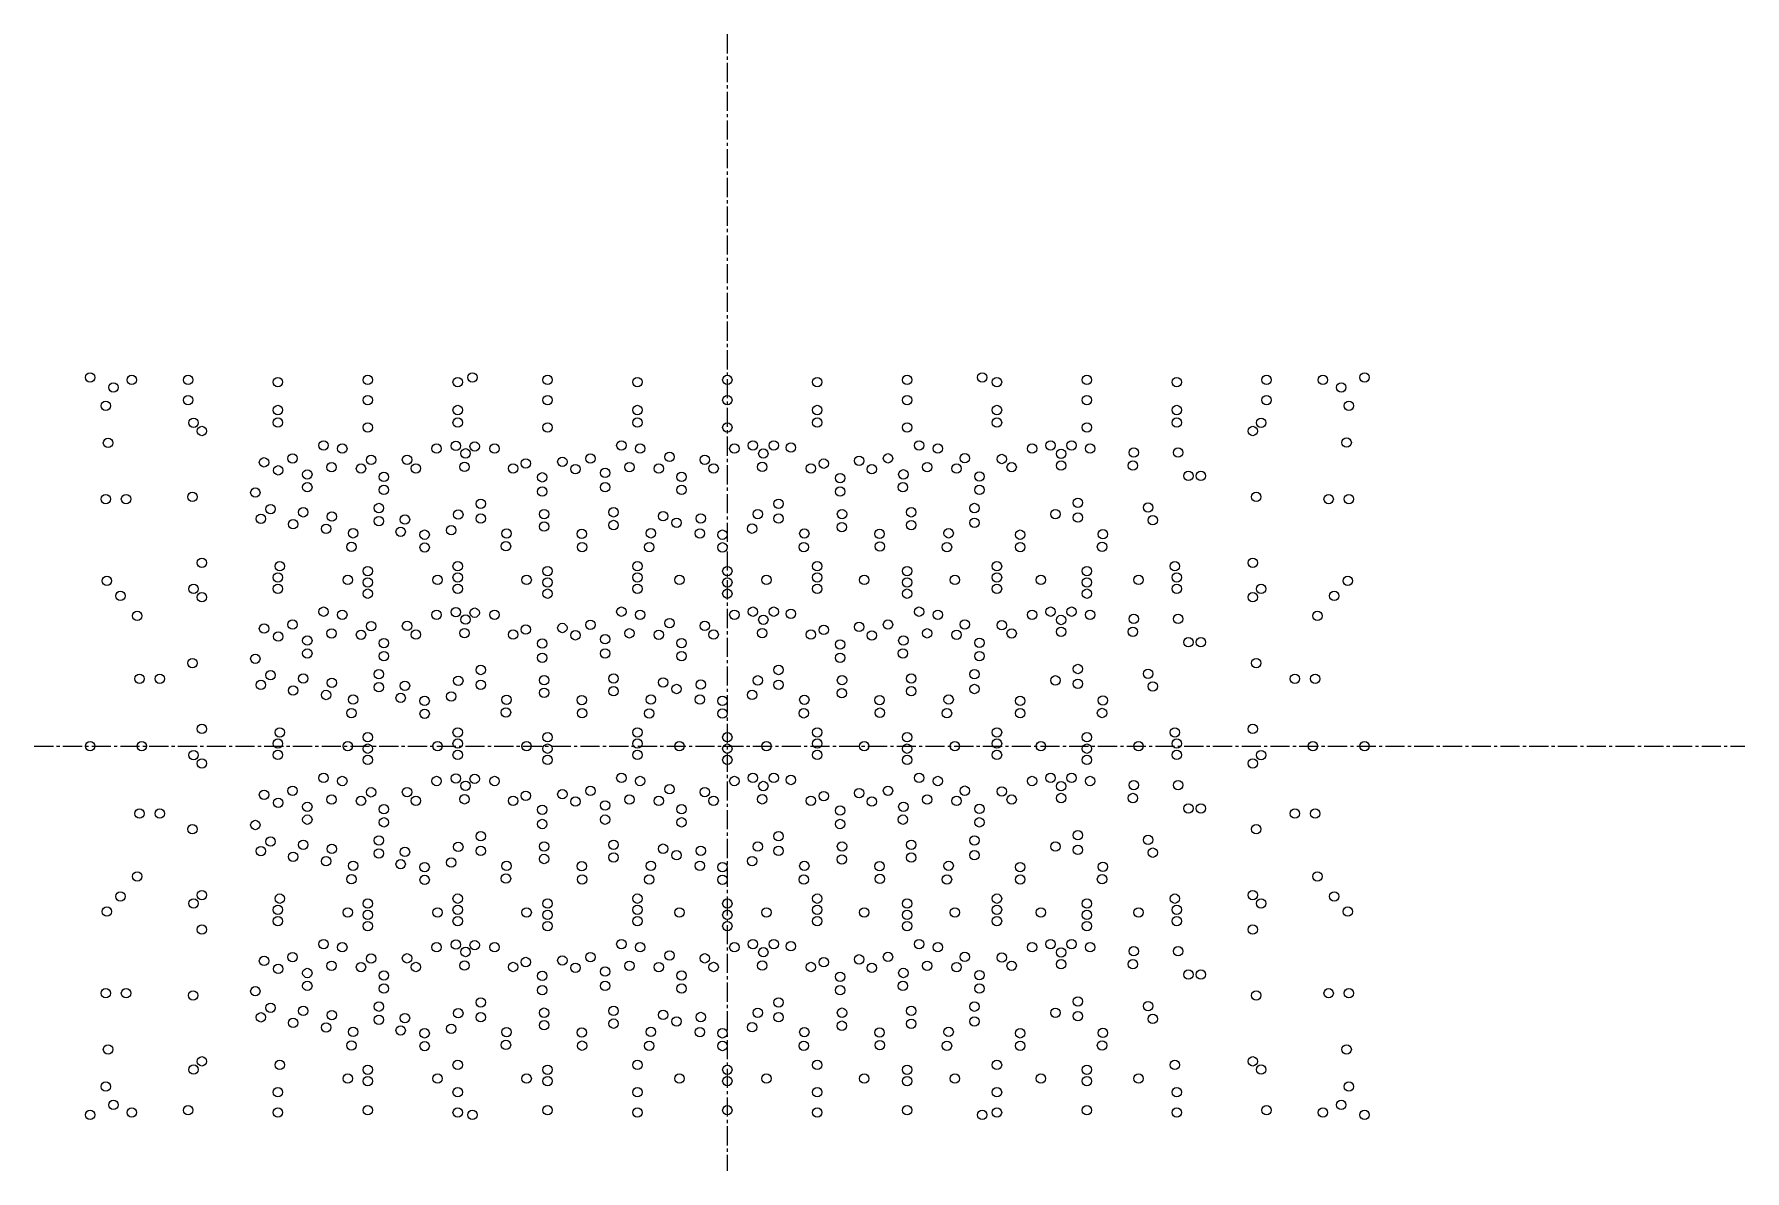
# Model space of a CAD drawing. Extents: x -810 to -45, y -190 to 319.
import ezdxf

# ---------------------------------------------------------------- set-up
doc = ezdxf.new("R2010")
doc.units = 0
doc.header["$LTSCALE"] = 0.45
doc.header["$MEASUREMENT"] = 0
doc.linetypes.add('CENTER2', pattern=[28.575, 19.05, -3.175, 3.175, -3.175])
for name, color, linetype in [('ANA 10', 7, 'CONTINUOUS'), ('ANA 12', 6, 'CONTINUOUS'), ('ANA 21', 30, 'CONTINUOUS'), ('ANA 28.3', 4, 'CONTINUOUS'), ('ANA 30.5 Φ9.5x7° U15.1', 5, 'CONTINUOUS'), ('ANA 45.6', 31, 'CONTINUOUS'), ('ANA NEJI', 1, 'CONTINUOUS'), ('CENTER', 243, 'CENTER2')]:
    doc.layers.add(name, color=color, linetype=linetype)

msp = doc.modelspace()

# ---------------------------------------------------------------- linework, layer by layer
at = {"layer": 'ANA 10'}
for centre in [(-774.59, 160.52), (-766.39, 163.91), (-741.2, 163.91), (-701, 162.91), (-660.8, 163.91), (-620.6, 162.91), (-580.4, 163.91), (-540.2, 162.91), (-500, 163.91), (-459.8, 162.91), (-419.6, 163.91), (-379.4, 162.91), (-339.2, 163.91), (-299, 162.91), (-258.8, 163.91), (-233.61, 163.91), (-225.41, 160.52), (-777.99, 152.31), (-222.01, 152.31), (-776.99, 135.67), (-223.01, 135.85), (-700.85, 123.42), (-677, 124.83), (-663.84, 124.23), (-639.3, 124.3), (-617.55, 124.96), (-595.79, 124.3), (-567.96, 123.97), (-543.79, 124.86), (-530.66, 124.23), (-506.12, 124.3), (-484.37, 124.96), (-462.61, 124.3), (-435.37, 123.93), (-410.62, 124.86), (-397.49, 124.23), (-372.83, 124.84), (-350.71, 125.54), (-318.6, 125.54), (-293.75, 120.9), (-687.85, 115.86), (-653.62, 114.66), (-582.77, 113.91), (-554.67, 115.86), (-520.44, 114.66), (-449.59, 113.91), (-421.5, 115.86), (-387.27, 114.66), (-777.99, 110.55), (-704.31, 106.08), (-655.86, 106.56), (-610.25, 108.46), (-477.07, 108.46), (-389.51, 106.56), (-343.2, 108.9), (-311.84, 106.79), (-222.01, 110.55), (-689.66, 104.64), (-676.89, 102.76), (-644.17, 101.41), (-620.32, 103.64), (-581.97, 103.86), (-550.89, 104.64), (-528.71, 102.87), (-511.87, 101.92), (-486.41, 103.82), (-448.71, 103.86), (-417.72, 104.64), (-353.24, 103.82), (-667.36, 95.24), (-635.38, 94.63), (-598.74, 95.16), (-565.08, 94.99), (-534.18, 95.24), (-502.2, 94.63), (-465.56, 95.16), (-431.9, 94.99), (-401.01, 95.24), (-369.03, 94.63), (-332, 94.81), (-777.48, 73.98), (-771.45, 67.24), (-228.55, 67.24), (-222.52, 73.98), (-763.94, 58.27), (-236.06, 58.27), (-700.85, 49.05), (-677, 50.46), (-663.84, 49.86), (-639.3, 49.93), (-617.55, 50.59), (-595.79, 49.93), (-567.96, 49.6), (-543.79, 50.49), (-530.66, 49.86), (-506.12, 49.93), (-484.37, 50.59), (-462.61, 49.93), (-435.37, 49.56), (-410.62, 50.49), (-397.49, 49.86), (-372.83, 50.47), (-350.71, 51.17), (-318.6, 51.17), (-293.75, 46.53), (-687.85, 41.49), (-653.62, 40.29), (-582.77, 39.54), (-554.67, 41.49), (-520.44, 40.29), (-449.59, 39.54), (-421.5, 41.49), (-387.27, 40.29), (-762.91, 30.15), (-704.31, 31.71), (-689.66, 30.28), (-655.86, 32.19), (-620.32, 29.27), (-610.25, 34.09), (-581.97, 29.49), (-550.89, 30.28), (-528.71, 28.5), (-486.41, 29.45), (-477.07, 34.09), (-448.71, 29.49), (-417.72, 30.28), (-389.51, 32.19), (-353.24, 29.45), (-343.2, 34.53), (-311.84, 32.42), (-237.09, 30.15), (-676.89, 28.39), (-667.36, 20.87), (-644.17, 27.04), (-534.18, 20.87), (-511.87, 27.55), (-401.01, 20.87), (-635.38, 20.26), (-598.74, 20.79), (-565.08, 20.62), (-502.2, 20.26), (-465.56, 20.79), (-431.9, 20.62), (-369.03, 20.26), (-332, 20.44), (-761.91, 0), (-238.09, 0), (-677, -23.91), (-663.84, -24.51), (-639.3, -24.44), (-617.55, -23.78), (-595.79, -24.44), (-567.96, -24.77), (-543.79, -23.88), (-530.66, -24.51), (-506.12, -24.44), (-484.37, -23.78), (-462.61, -24.44), (-435.37, -24.81), (-410.62, -23.88), (-397.49, -24.51), (-372.83, -23.9), (-350.71, -23.2), (-318.6, -23.2), (-762.91, -30.15), (-700.85, -25.32), (-293.75, -27.84), (-237.09, -30.15), (-687.85, -32.88), (-653.62, -34.08), (-610.25, -40.28), (-582.77, -34.83), (-554.67, -32.88), (-520.44, -34.08), (-477.07, -40.28), (-449.59, -34.83), (-421.5, -32.88), (-387.27, -34.08), (-343.2, -39.84), (-704.31, -42.66), (-689.66, -44.09), (-676.89, -45.98), (-655.86, -42.18), (-644.17, -47.33), (-620.32, -45.1), (-581.97, -44.88), (-550.89, -44.09), (-528.71, -45.87), (-511.87, -46.82), (-486.41, -44.92), (-448.71, -44.88), (-417.72, -44.09), (-389.51, -42.18), (-353.24, -44.92), (-311.84, -41.95), (-667.36, -53.5), (-635.38, -54.11), (-598.74, -53.58), (-565.08, -53.75), (-534.18, -53.5), (-502.2, -54.11), (-465.56, -53.58), (-431.9, -53.75), (-401.01, -53.5), (-369.03, -54.11), (-332, -53.93), (-763.94, -58.27), (-236.06, -58.27), (-771.45, -67.24), (-228.55, -67.24), (-777.48, -73.98), (-222.52, -73.98), (-700.85, -99.69), (-677, -98.28), (-663.84, -98.88), (-639.3, -98.81), (-617.55, -98.15), (-595.79, -98.81), (-567.96, -99.14), (-543.79, -98.25), (-530.66, -98.88), (-506.12, -98.81), (-484.37, -98.15), (-462.61, -98.81), (-435.37, -99.18), (-410.62, -98.25), (-397.49, -98.88), (-372.83, -98.27), (-350.71, -97.57), (-318.6, -97.57), (-687.85, -107.25), (-653.62, -108.45), (-582.77, -109.19), (-554.67, -107.25), (-520.44, -108.45), (-449.59, -109.19), (-421.5, -107.25), (-387.27, -108.45), (-293.75, -102.21), (-777.99, -110.55), (-655.86, -116.55), (-610.25, -114.65), (-477.07, -114.65), (-389.51, -116.55), (-343.2, -114.21), (-311.84, -116.32), (-222.01, -110.55), (-704.31, -117.03), (-689.66, -118.47), (-676.89, -120.35), (-644.17, -121.7), (-620.32, -119.47), (-581.97, -119.25), (-550.89, -118.47), (-528.71, -120.24), (-511.87, -121.19), (-486.41, -119.29), (-448.71, -119.25), (-417.72, -118.47), (-353.24, -119.29), (-667.36, -127.87), (-635.38, -128.48), (-598.74, -127.95), (-565.08, -128.12), (-534.18, -127.87), (-502.2, -128.48), (-465.56, -127.95), (-431.9, -128.12), (-401.01, -127.87), (-369.03, -128.48), (-332, -128.3), (-776.99, -135.67), (-223.01, -135.67), (-777.99, -152.31), (-222.01, -152.31), (-774.59, -160.52), (-225.41, -160.52), (-766.39, -163.91), (-741.2, -162.91), (-701, -163.91), (-660.8, -162.91), (-620.6, -163.91), (-580.4, -162.91), (-540.2, -163.91), (-500, -162.91), (-459.8, -163.91), (-419.6, -162.91), (-379.4, -163.91), (-339.2, -162.91), (-299, -163.91), (-258.8, -162.91), (-233.61, -163.91)]:
    msp.add_circle(centre, 2.1, dxfattribs=at)
at = {"layer": 'ANA 12'}
for centre in [(-741.2, 154.87), (-660.8, 154.87), (-580.4, 154.87), (-500, 154.87), (-419.6, 154.87), (-339.2, 154.87), (-258.8, 154.87), (-768.94, 110.55), (-231.05, 110.55), (-753.87, 30.15), (-246.13, 30.15), (-753.87, -30.15), (-246.13, -30.15), (-768.94, -110.55), (-231.05, -110.55), (-701, -154.87), (-620.6, -154.87), (-540.2, -154.87), (-459.8, -154.87), (-379.4, -154.87), (-299, -154.87)]:
    msp.add_circle(centre, 2.1, dxfattribs=at)
at = {"layer": 'ANA 21'}
for centre in [(-694.46, 128.76), (-680.58, 134.55), (-672.2, 133.15), (-659.35, 128.09), (-643.26, 128.18), (-630.04, 133.15), (-621.42, 134.33), (-617.08, 131.02), (-613, 134.1), (-604.12, 133.15), (-561.23, 128.71), (-547.4, 134.55), (-539.02, 133.15), (-525.81, 129.45), (-510.08, 128.18), (-496.86, 133.15), (-488.58, 134.55), (-483.9, 130.91), (-479.22, 134.55), (-471.58, 133.61), (-428.14, 128.79), (-414.23, 134.55), (-405.85, 133.15), (-393.82, 128.82), (-377.26, 128.49), (-363.69, 133.15), (-355.41, 134.55), (-350.73, 130.83), (-346.05, 134.55), (-337.77, 133.15), (-318.23, 131.34), (-298.39, 131.34), (-707.22, 127), (-687.85, 121.61), (-653.62, 120.5), (-590.18, 126.53), (-573.79, 127.25), (-554.67, 122.24), (-520.44, 120.5), (-456.87, 126.41), (-441.05, 127.72), (-421.27, 121.62), (-387.27, 120.66), (-288.22, 120.9), (-711.1, 113.47), (-582.77, 120.29), (-449.59, 119.92), (-708.62, 101.78), (-694.21, 99.28), (-655.86, 100.72), (-610.25, 101.85), (-581.97, 98.26), (-550.89, 98.95), (-522.68, 99.95), (-477.07, 101.85), (-448.79, 98.04), (-417.72, 98.92), (-389.51, 99.95), (-343.2, 102.3), (-309.72, 101.09), (-679.44, 97.27), (-646.1, 95.94), (-623.51, 96.64), (-512.24, 95.2), (-488.91, 97.33), (-668.11, 89.19), (-635.37, 88.9), (-599, 89.47), (-564.95, 89.1), (-534.93, 89.05), (-502.19, 88.96), (-465.82, 89.07), (-431.77, 89.35), (-401.76, 89.08), (-369.02, 89.08), (-332.42, 89.21), (-680.58, 60.18), (-621.42, 59.96), (-613, 59.73), (-547.4, 60.18), (-488.58, 60.18), (-479.22, 60.18), (-471.58, 59.24), (-414.23, 60.18), (-355.41, 60.18), (-346.05, 60.18), (-707.22, 52.63), (-694.46, 54.39), (-672.2, 58.78), (-659.35, 53.72), (-643.26, 53.81), (-630.04, 58.78), (-617.08, 56.65), (-604.12, 58.78), (-590.18, 52.16), (-573.79, 52.88), (-561.23, 54.34), (-539.02, 58.78), (-525.81, 55.08), (-510.08, 53.81), (-496.86, 58.78), (-483.9, 56.54), (-456.87, 52.04), (-441.05, 53.35), (-428.14, 54.42), (-405.85, 58.78), (-393.82, 54.45), (-377.26, 54.12), (-363.69, 58.78), (-350.73, 56.46), (-337.77, 58.78), (-318.23, 56.97), (-298.39, 56.97), (-687.85, 47.24), (-653.62, 46.13), (-582.77, 45.92), (-554.67, 47.87), (-520.44, 46.13), (-449.59, 45.55), (-421.27, 47.25), (-387.27, 46.29), (-288.22, 46.53), (-711.1, 39.1), (-708.62, 27.41), (-694.21, 24.91), (-679.44, 22.9), (-655.86, 26.35), (-646.1, 21.57), (-623.51, 22.27), (-610.25, 27.48), (-581.97, 23.89), (-550.89, 24.58), (-522.68, 25.58), (-488.91, 22.96), (-477.07, 27.48), (-448.79, 23.67), (-417.72, 24.55), (-389.51, 25.58), (-343.2, 27.93), (-309.72, 26.72), (-668.11, 14.82), (-635.37, 14.53), (-599, 15.1), (-564.95, 14.73), (-534.93, 14.68), (-512.24, 20.83), (-502.19, 14.59), (-465.82, 14.7), (-431.77, 14.98), (-401.76, 14.71), (-369.02, 14.71), (-332.42, 14.84), (-680.58, -14.19), (-672.2, -15.59), (-630.04, -15.59), (-621.42, -14.41), (-613, -14.64), (-604.12, -15.59), (-547.4, -14.19), (-539.02, -15.59), (-496.86, -15.59), (-488.58, -14.19), (-479.22, -14.19), (-471.58, -15.13), (-414.23, -14.19), (-405.85, -15.59), (-363.69, -15.59), (-355.41, -14.19), (-346.05, -14.19), (-337.77, -15.59), (-318.23, -17.4), (-298.39, -17.4), (-707.22, -21.74), (-694.46, -19.98), (-659.35, -20.65), (-643.26, -20.56), (-617.08, -17.72), (-590.18, -22.21), (-573.79, -21.49), (-561.23, -20.03), (-525.81, -19.29), (-510.08, -20.56), (-483.9, -17.83), (-456.87, -22.33), (-441.05, -21.02), (-428.14, -19.95), (-393.82, -19.92), (-377.26, -20.25), (-350.73, -17.91), (-687.85, -27.13), (-653.62, -28.24), (-582.77, -28.45), (-554.67, -26.5), (-520.44, -28.24), (-449.59, -28.82), (-421.27, -27.12), (-387.27, -28.08), (-288.22, -27.84), (-711.1, -35.27), (-708.62, -46.96), (-610.25, -46.89), (-477.07, -46.89), (-343.2, -46.44), (-309.72, -47.65), (-694.21, -49.46), (-679.44, -51.47), (-655.86, -48.02), (-646.1, -52.8), (-623.51, -52.1), (-581.97, -50.48), (-550.89, -49.79), (-522.68, -48.79), (-512.24, -53.54), (-488.91, -51.41), (-448.79, -50.7), (-417.72, -49.82), (-389.51, -48.79), (-668.11, -59.55), (-635.37, -59.84), (-599, -59.27), (-564.95, -59.64), (-534.93, -59.69), (-502.19, -59.78), (-465.82, -59.67), (-431.77, -59.39), (-401.76, -59.66), (-369.02, -59.66), (-332.42, -59.53), (-680.58, -88.56), (-672.2, -89.96), (-630.04, -89.96), (-621.42, -88.78), (-617.08, -92.09), (-613, -89.01), (-604.12, -89.96), (-547.4, -88.56), (-539.02, -89.96), (-525.81, -93.66), (-496.86, -89.96), (-488.58, -88.56), (-483.9, -92.2), (-479.22, -88.56), (-471.58, -89.5), (-414.23, -88.56), (-405.85, -89.96), (-363.69, -89.96), (-355.41, -88.56), (-350.73, -92.28), (-346.05, -88.56), (-337.77, -89.96), (-318.23, -91.77), (-298.39, -91.77), (-707.22, -96.11), (-694.46, -94.35), (-687.85, -101.5), (-659.35, -95.02), (-643.26, -94.93), (-590.18, -96.58), (-573.79, -95.86), (-561.23, -94.4), (-554.67, -100.87), (-510.08, -94.93), (-456.87, -96.7), (-441.05, -95.39), (-428.14, -94.32), (-421.27, -101.49), (-393.82, -94.29), (-377.26, -94.62), (-653.62, -102.61), (-582.77, -102.82), (-520.44, -102.61), (-449.59, -103.19), (-387.27, -102.45), (-288.22, -102.21), (-711.1, -109.64), (-708.62, -121.33), (-694.21, -123.83), (-655.86, -122.39), (-610.25, -121.26), (-550.89, -124.16), (-522.68, -123.16), (-477.07, -121.26), (-417.72, -124.19), (-389.51, -123.16), (-343.2, -120.81), (-309.72, -122.02), (-679.44, -125.84), (-646.1, -127.17), (-623.51, -126.47), (-581.97, -124.85), (-512.24, -127.91), (-488.91, -125.78), (-448.79, -125.07), (-668.11, -133.92), (-635.37, -134.21), (-599, -133.64), (-564.95, -134.01), (-534.93, -134.06), (-502.19, -134.15), (-465.82, -134.04), (-431.77, -133.76), (-401.76, -134.03), (-369.02, -134.03), (-332.42, -133.9)]:
    msp.add_circle(centre, 2.1, dxfattribs=at)
at = {"layer": 'ANA 28.3'}
for centre in [(-701, 144.82), (-620.6, 144.82), (-540.2, 144.82), (-459.8, 144.82), (-379.4, 144.82), (-299, 144.82), (-735, 141.02), (-660.8, 142.61), (-580.4, 142.61), (-500, 142.61), (-419.6, 142.61), (-339.2, 142.61), (-265, 141.02), (-739.22, 111.56), (-263.42, 111.56), (-735, 82.09), (-265, 82.09), (-700.15, 80.51), (-660.8, 78.34), (-620.6, 80.51), (-580.4, 78.34), (-540.2, 80.51), (-500, 78.34), (-459.8, 80.51), (-419.6, 78.34), (-379.4, 80.51), (-339.2, 78.34), (-299.85, 80.51), (-701, 70.45), (-660.8, 68.24), (-620.6, 70.45), (-580.4, 68.24), (-540.2, 70.45), (-500, 68.24), (-459.8, 70.45), (-419.6, 68.24), (-379.4, 70.45), (-339.2, 68.24), (-299, 70.45), (-735, 66.65), (-265, 66.65), (-739.22, 37.19), (-263.42, 37.19), (-735, 7.72), (-700.15, 6.14), (-620.6, 6.14), (-540.2, 6.14), (-459.8, 6.14), (-379.4, 6.14), (-299.85, 6.14), (-265, 7.72), (-660.8, 3.97), (-580.4, 3.97), (-500, 3.97), (-419.6, 3.97), (-339.2, 3.97), (-735, -7.72), (-701, -3.92), (-660.8, -6.13), (-620.6, -3.92), (-580.4, -6.13), (-540.2, -3.92), (-500, -6.13), (-459.8, -3.92), (-419.6, -6.13), (-379.4, -3.92), (-339.2, -6.13), (-299, -3.92), (-265, -7.72), (-739.22, -37.18), (-263.42, -37.18), (-735, -66.65), (-700.15, -68.23), (-660.8, -70.4), (-620.6, -68.23), (-580.4, -70.4), (-540.2, -68.23), (-500, -70.4), (-459.8, -68.23), (-419.6, -70.4), (-379.4, -68.23), (-339.2, -70.4), (-299.85, -68.23), (-265, -66.65), (-701, -78.29), (-620.6, -78.29), (-540.2, -78.29), (-459.8, -78.29), (-379.4, -78.29), (-299, -78.29), (-735, -82.09), (-660.8, -80.5), (-580.4, -80.5), (-500, -80.5), (-419.6, -80.5), (-339.2, -80.5), (-265, -82.09), (-738.92, -111.55), (-263.42, -111.55), (-735, -141.02), (-700.15, -142.6), (-660.8, -144.77), (-620.6, -142.6), (-580.4, -144.77), (-540.2, -142.6), (-500, -144.77), (-459.8, -142.6), (-419.6, -144.77), (-379.4, -142.6), (-339.2, -144.77), (-299.85, -142.6), (-265, -141.02)]:
    msp.add_circle(centre, 2.1, dxfattribs=at)
at = {"layer": 'ANA 30.5 Φ9.5x7° U15.1'}
for centre in [(-738.7, 144.72), (-701, 150.41), (-620.6, 150.41), (-540.2, 150.41), (-459.8, 150.41), (-379.4, 150.41), (-299, 150.41), (-261.3, 144.72), (-701, 75.52), (-620.6, 75.52), (-540.2, 75.52), (-459.8, 75.52), (-379.4, 75.52), (-299, 75.52), (-738.7, 70.35), (-660.8, 73.25), (-580.4, 73.25), (-500, 73.25), (-419.6, 73.25), (-339.2, 73.25), (-261.3, 70.35), (-701, 1.15), (-660.8, -1.12), (-620.6, 1.15), (-580.4, -1.12), (-540.2, 1.15), (-500, -1.12), (-459.8, 1.15), (-419.6, -1.12), (-379.4, 1.15), (-339.2, -1.12), (-299, 1.15), (-738.7, -4.02), (-261.3, -4.02), (-738.7, -70.35), (-261.3, -70.35), (-701, -73.22), (-660.8, -75.49), (-620.6, -73.22), (-580.4, -75.49), (-540.2, -73.22), (-500, -75.49), (-459.8, -73.22), (-419.6, -75.49), (-379.4, -73.22), (-339.2, -75.49), (-299, -73.22), (-738.7, -144.72), (-261.3, -144.72), (-660.8, -149.86), (-580.4, -149.86), (-500, -149.86), (-419.6, -149.86), (-339.2, -149.86)]:
    msp.add_circle(centre, 2.1, dxfattribs=at)
at = {"layer": 'ANA 45.6'}
for centre in [(-669.76, 74.37), (-629.59, 74.37), (-589.76, 74.37), (-521.42, 74.37), (-482.53, 74.37), (-438.76, 74.37), (-398.23, 74.37), (-359.76, 74.37), (-316.08, 74.37), (-669.76, 0), (-629.59, 0), (-589.76, 0), (-521.42, 0), (-482.53, 0), (-438.76, 0), (-398.23, 0), (-359.76, 0), (-316.08, 0), (-669.76, -74.37), (-629.59, -74.37), (-589.76, -74.37), (-521.42, -74.37), (-482.53, -74.37), (-438.76, -74.37), (-398.23, -74.37), (-359.76, -74.37), (-316.08, -74.37), (-669.76, -148.74), (-629.59, -148.74), (-589.76, -148.74), (-521.42, -148.74), (-482.53, -148.74), (-438.76, -148.74), (-398.23, -148.74), (-359.76, -148.74), (-316.08, -148.74)]:
    msp.add_circle(centre, 2.1, dxfattribs=at)
at = {"layer": 'ANA NEJI'}
for centre in [(-785, 165), (-614, 165), (-386, 165), (-215, 165), (-785, 0), (-215, 0), (-785, -165), (-614, -165), (-386, -165), (-215, -165)]:
    msp.add_circle(centre, 2.1, dxfattribs=at)
at = {"layer": 'CENTER'}
for p, q in [((-500, 318.57), (-500, -190)), ((-810, 0), (-44.94, 0))]:
    msp.add_line(p, q, dxfattribs=at)

doc.saveas('drawing.dxf')
